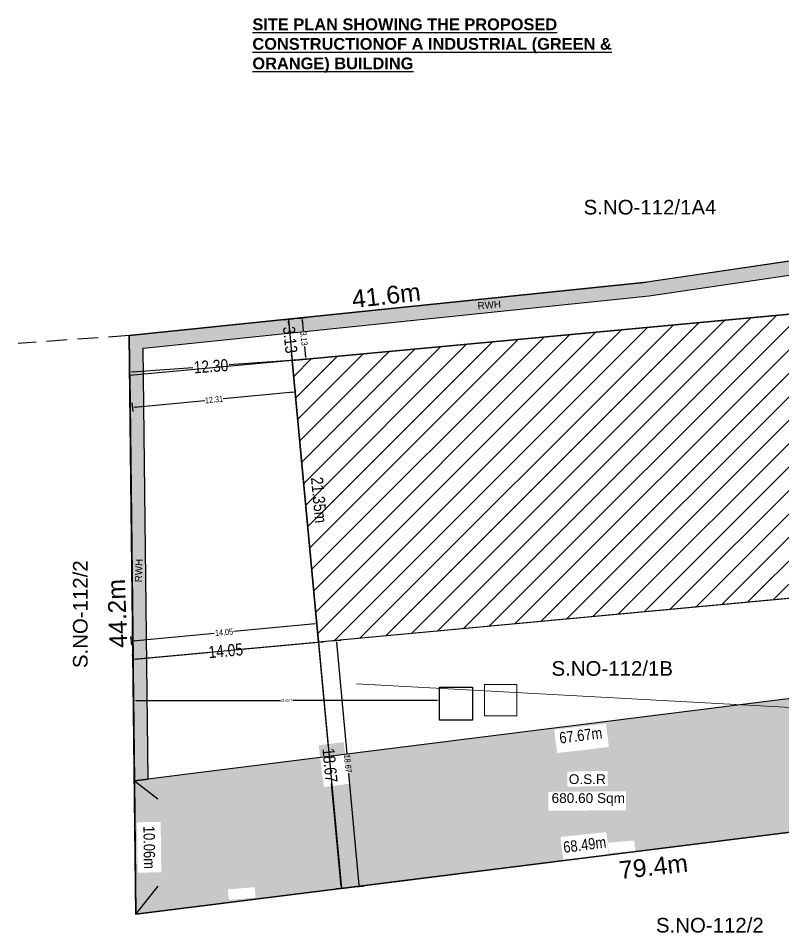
# Model space of a CAD drawing. Header units: metres. Extents: x 3177 to 3482, y -851 to -750.
# Drawn here: x 3256.9 to 3314.6, y -818.9 to -749.9 of the extents above; entities that cross this region are included whole.
import ezdxf

# ---------------------------------------------------------------- set-up
doc = ezdxf.new("R2010")
doc.units = ezdxf.units.M
doc.header["$LTSCALE"] = 1.25
doc.header["$MEASUREMENT"] = 0
for name, pattern in [('AUDIT_I_220520063047-5', [0]), ('CENTER', [2, 1.25, -0.25, 0.25, -0.25]), ('HIDDEN', [0.375, 0.25, -0.125])]:
    doc.linetypes.add(name, pattern=pattern)
doc.layers.get('Defpoints').update_dxf_attribs({"linetype": 'AUDIT_I_220520063047-5'})
for name, color, linetype, lineweight in [('AS_AT_SITE', 7, 'Continuous', 25), ('NOTIFIED_ROAD', 1, 'Continuous', 13), ('WASTE_DISPOSAL', 7, 'Continuous', 0)]:
    doc.layers.add(name, color=color, linetype=linetype, lineweight=lineweight)
for name, color, linetype in [('BLK_1_LVL_0_BLDG_FOOT_PRINT', 1, 'Continuous'), ('BLK_1_LVL_0_FRONT_SETBACK', 2, 'Continuous'), ('BLK_1_LVL_0_REAR_SETBACK', 11, 'Continuous'), ('BLK_1_LVL_0_SIDE_SETBACK1', 171, 'Continuous'), ('DISTANCE_BLK', 238, 'Continuous'), ('FMB_OR_PLR', 70, 'CENTER'), ('GUARD_ROOM', 2, 'Continuous'), ('OSR_PLAN', 7, 'Continuous'), ('PLOT_AREA_M2', 1, 'Continuous'), ('PLOT_BOUNDARY', 70, 'Continuous'), ('RWH', 130, 'Continuous'), ('SEPTIC_TANK', 146, 'Continuous'), ('SUPER_IMPOSED', 5, 'CENTER')]:
    doc.layers.add(name, color=color, linetype=linetype)
doc.styles.add('CODE', font='arial.ttf', dxfattribs={"height": 9})
doc.styles.add('ROOM TEXT 10.5', font='swissc.ttf')
doc.styles.add('style4', font='arialbd.ttf')
doc.dimstyles.new('BUILDING INER', dxfattribs={"dimtxt": 1.2, "dimasz": 0.3, "dimexe": 0.18, "dimexo": 0.0625, "dimgap": 0.09, "dimtad": 0, "dimzin": 0, "dimdsep": 46, "dimtxsty": 'ROOM TEXT 10.5', "dimblk": 'A1', "dimcen": 0.09, "dimse1": 1, "dimse2": 1, "dimsd1": 1, "dimsd2": 1, "dimazin": 0, "dimtfac": 1, "dimtofl": 0, "dimtmove": 0, "dimatfit": 3, "dimfxl": 0, "dimtolj": 1, "dimtzin": 0, "dimarcsym": 0})
doc.dimstyles.new('BUILDING SETBACK', dxfattribs={"dimtxt": 0.91, "dimasz": 0.15, "dimexe": 0.18, "dimexo": 0.0625, "dimgap": 0.09, "dimtad": 0, "dimzin": 0, "dimdsep": 46, "dimtxsty": 'ROOM TEXT 10.5', "dimblk": 'A1', "dimcen": 0.09, "dimse1": 1, "dimse2": 1, "dimazin": 0, "dimtfac": 1, "dimtofl": 0, "dimtmove": 0, "dimatfit": 3, "dimfxl": 0, "dimtolj": 1, "dimtzin": 0, "dimarcsym": 0})
doc.dimstyles.new('plan outer', dxfattribs={"dimtxt": 0.46, "dimasz": 0.13, "dimexe": 0.18, "dimexo": 0.0625, "dimgap": 0.09, "dimtad": 0, "dimzin": 0, "dimdsep": 46, "dimtxsty": 'ROOM TEXT 10.5', "dimblk": 'A1', "dimcen": 0.09, "dimse1": 1, "dimse2": 1, "dimazin": 0, "dimtfac": 1, "dimtofl": 0, "dimtmove": 0, "dimatfit": 3, "dimfxl": 0, "dimtolj": 1, "dimtzin": 0, "dimarcsym": 0})
doc.dimstyles.get("Standard").update_dxf_attribs({"dimtxt": 0.18, "dimasz": 0.18, "dimexe": 0.18, "dimexo": 0.0625, "dimgap": 0.09, "dimtad": 0, "dimtih": 1, "dimtoh": 1, "dimdec": 4, "dimzin": 0, "dimdsep": 46, "dimtxsty": 'Standard', "dimcen": 0.09, "dimadec": 0, "dimazin": 0, "dimtfac": 1, "dimtdec": 4, "dimtofl": 0, "dimtmove": 0, "dimatfit": 3, "dimfxl": 0, "dimtolj": 1, "dimtzin": 0, "dimarcsym": 0})

# ---------------------------------------------------------------- blocks, each defined once
blk = doc.blocks.new('A1')
at = {"color": 8, "lineweight": -2}
blk.add_line((0, 2.52), (0, -2.52), dxfattribs=at)
blk.add_solid([(-2.27, 0.38), (-2.27, -0.38), (0, 0)], dxfattribs=at)
blk = doc.blocks.new('*D10')
at = {"color": 0, "linetype": 'ByBlock', "lineweight": -2, "ltscale": 25}
for p, q in [((3277.308, -772.738), (3277.341, -773.057)), ((3277.599, -775.549), (3277.566, -775.229))]:
    blk.add_line(p, q, dxfattribs=at)
at = {"layer": 'Defpoints', "color": 0, "linetype": 'ByBlock', "lineweight": -2, "ltscale": 25}
for p in [(3277.293, -772.589), (3277.293, -772.589), (3277.615, -775.698)]:
    blk.add_point(p, dxfattribs=at)
at = {"color": 0, "linetype": 'ByBlock', "lineweight": -2, "ltscale": 25, "xscale": 0.15, "yscale": 0.15, "zscale": 0.15}
for p, rotation in [((3277.293, -772.589), 95.90721284123295), ((3277.615, -775.698), 275.9072128412329)]:
    blk.add_blockref('A1', p, dxfattribs=dict(at, rotation=rotation))
at = {"color": 0, "linetype": 'ByBlock', "lineweight": -2, "ltscale": 25, "insert": (3277.454, -774.143), "char_height": 0.91, "attachment_point": 5, "rotation": 275.90721, "style": 'ROOM TEXT 10.5'}
blk.add_mtext('\\A1;3.13', dxfattribs=at)
blk = doc.blocks.new('*D13')
at = {"color": 0, "linetype": 'ByBlock', "lineweight": -2, "ltscale": 25}
for p, q in [((3265.5, -776.563), (3270.112, -776.234)), ((3277.465, -775.709), (3272.852, -776.038))]:
    blk.add_line(p, q, dxfattribs=at)
at = {"layer": 'Defpoints', "color": 0, "linetype": 'ByBlock', "lineweight": -2, "ltscale": 25}
for p in [(3277.615, -775.698), (3265.35, -776.574), (3265.35, -776.574)]:
    blk.add_point(p, dxfattribs=at)
at = {"color": 0, "linetype": 'ByBlock', "lineweight": -2, "ltscale": 25, "xscale": 0.15, "yscale": 0.15, "zscale": 0.15}
for p, rotation in [((3277.615, -775.698), 4.086650481381868), ((3265.35, -776.574), 184.0866504813819)]:
    blk.add_blockref('A1', p, dxfattribs=dict(at, rotation=rotation))
at = {"color": 0, "linetype": 'ByBlock', "lineweight": -2, "ltscale": 25, "insert": (3271.482, -776.136), "char_height": 0.91, "attachment_point": 5, "rotation": 4.08665, "style": 'ROOM TEXT 10.5'}
blk.add_mtext('\\A1;12.30', dxfattribs=at)
blk = doc.blocks.new('*D17')
at = {"layer": 'Defpoints', "color": 0, "linetype": 'ByBlock', "lineweight": -2, "ltscale": 25}
for p in [(3368.672, -767.236), (3368.794, -768.551), (3277.615, -775.698)]:
    blk.add_point(p, dxfattribs=at)
at = {"color": 0, "linetype": 'ByBlock', "lineweight": -2, "ltscale": 25, "insert": (3323.266, -772.782), "char_height": 0.91, "attachment_point": 5, "rotation": 5.30901, "style": 'ROOM TEXT 10.5'}
blk.add_mtext('\\A1;91.45m', dxfattribs=at)
blk = doc.blocks.new('*D19')
at = {"layer": 'Defpoints', "color": 0, "linetype": 'ByBlock', "lineweight": -2, "ltscale": 25}
for p in [(3370.648, -788.495), (3279.484, -795.83), (3279.589, -796.956)]:
    blk.add_point(p, dxfattribs=at)
at = {"color": 0, "linetype": 'ByBlock', "lineweight": -2, "ltscale": 25, "insert": (3325.014, -791.599), "char_height": 0.91, "attachment_point": 5, "rotation": 5.30901, "style": 'ROOM TEXT 10.5'}
blk.add_mtext('\\A1;91.45m', dxfattribs=at)
blk = doc.blocks.new('*D20')
at = {"layer": 'Defpoints', "color": 0, "linetype": 'ByBlock', "lineweight": -2, "ltscale": 25}
for p in [(3278.638, -775.603), (3277.615, -775.698), (3279.589, -796.956)]:
    blk.add_point(p, dxfattribs=at)
at = {"color": 0, "linetype": 'ByBlock', "lineweight": -2, "ltscale": 25, "insert": (3279.626, -786.232), "char_height": 0.91, "attachment_point": 5, "rotation": 275.30635, "style": 'ROOM TEXT 10.5'}
blk.add_mtext('\\A1;21.35m', dxfattribs=at)
blk = doc.blocks.new('*D31')
at = {"color": 0, "linetype": 'ByBlock', "lineweight": -2, "ltscale": 25}
for p, q in [((3279.44, -796.97), (3273.957, -797.479)), ((3265.748, -798.242), (3271.231, -797.733))]:
    blk.add_line(p, q, dxfattribs=at)
at = {"layer": 'Defpoints', "color": 0, "linetype": 'ByBlock', "lineweight": -2, "ltscale": 25}
for p in [(3279.589, -796.956), (3279.589, -796.956), (3265.599, -798.256)]:
    blk.add_point(p, dxfattribs=at)
at = {"color": 0, "linetype": 'ByBlock', "lineweight": -2, "ltscale": 25, "xscale": 0.15, "yscale": 0.15, "zscale": 0.15}
for p, rotation in [((3279.589, -796.956), 5.306347405308779), ((3265.599, -798.256), 185.3063474053088)]:
    blk.add_blockref('A1', p, dxfattribs=dict(at, rotation=rotation))
at = {"color": 0, "linetype": 'ByBlock', "lineweight": -2, "ltscale": 25, "insert": (3272.594, -797.606), "char_height": 0.91, "attachment_point": 5, "rotation": 5.30635, "style": 'ROOM TEXT 10.5'}
blk.add_mtext('\\A1;14.05', dxfattribs=at)
blk = doc.blocks.new('*D33')
at = {"layer": 'Defpoints', "color": 0, "linetype": 'ByBlock', "lineweight": -2, "ltscale": 25}
for p in [(3332.845, -798.992), (3265.704, -807.426), (3265.802, -808.212)]:
    blk.add_point(p, dxfattribs=at)
at = {"color": 0, "linetype": 'ByBlock', "lineweight": -2, "ltscale": 25, "insert": (3299.373, -803.995), "char_height": 0.85, "attachment_point": 5, "rotation": 7.1603, "style": 'ROOM TEXT 10.5'}
blk.add_mtext('\\A1;67.67m', dxfattribs=at)
blk = doc.blocks.new('*D34')
at = {"layer": 'Defpoints', "color": 0, "linetype": 'ByBlock', "lineweight": -2, "ltscale": 25}
for p in [(3265.704, -807.426), (3265.819, -817.491), (3266.88, -817.479)]:
    blk.add_point(p, dxfattribs=at)
at = {"color": 0, "linetype": 'ByBlock', "lineweight": -2, "ltscale": 25, "insert": (3266.822, -812.446), "char_height": 0.85, "attachment_point": 5, "rotation": 270.65611, "style": 'ROOM TEXT 10.5'}
blk.add_mtext('\\A1;10.06m', dxfattribs=at)
blk = doc.blocks.new('*D35')
at = {"layer": 'Defpoints', "color": 0, "linetype": 'ByBlock', "lineweight": -2, "ltscale": 25}
for p in [(3333.647, -807.969), (3333.771, -808.949), (3265.819, -817.491)]:
    blk.add_point(p, dxfattribs=at)
at = {"color": 0, "linetype": 'ByBlock', "lineweight": -2, "ltscale": 25, "insert": (3299.671, -812.24), "char_height": 0.85, "attachment_point": 5, "rotation": 7.16474, "style": 'ROOM TEXT 10.5'}
blk.add_mtext('\\A1;68.49m', dxfattribs=at)
blk = doc.blocks.new('*D39')
at = {"color": 0, "linetype": 'ByBlock', "lineweight": -2, "ltscale": 25}
for p, q in [((3279.603, -797.106), (3280.326, -804.881)), ((3281.302, -815.393), (3280.58, -807.618))]:
    blk.add_line(p, q, dxfattribs=at)
at = {"layer": 'Defpoints', "color": 0, "linetype": 'ByBlock', "lineweight": -2, "ltscale": 25}
for p in [(3279.589, -796.956), (3281.316, -815.543), (3281.316, -815.543)]:
    blk.add_point(p, dxfattribs=at)
at = {"color": 0, "linetype": 'ByBlock', "lineweight": -2, "ltscale": 25, "xscale": 0.15, "yscale": 0.15, "zscale": 0.15}
for p, rotation in [((3279.589, -796.956), 95.30938819371963), ((3281.316, -815.543), 275.3093881937197)]:
    blk.add_blockref('A1', p, dxfattribs=dict(at, rotation=rotation))
at = {"color": 0, "linetype": 'ByBlock', "lineweight": -2, "ltscale": 25, "insert": (3280.453, -806.249), "char_height": 0.91, "attachment_point": 5, "rotation": 275.30939, "style": 'ROOM TEXT 10.5'}
blk.add_mtext('\\A1;18.67', dxfattribs=at)
blk = doc.blocks.new('*D47')
at = {"layer": 'Defpoints', "color": 0, "lineweight": -2}
for p in [(3288.715, -801.358), (3265.647, -802.48), (3288.715, -802.48)]:
    blk.add_point(p, dxfattribs=at)
at = {"layer": 'SEPTIC_TANK', "color": 0, "lineweight": -2}
for p, q in [((3265.647, -802.418), (3265.647, -801.178)), ((3265.827, -801.358), (3276.714, -801.358)), ((3288.535, -801.358), (3277.647, -801.358)), ((3288.715, -802.418), (3288.715, -801.178))]:
    blk.add_line(p, q, dxfattribs=at)
for points in [[(3265.827, -801.328), (3265.827, -801.388), (3265.647, -801.358)], [(3288.535, -801.328), (3288.535, -801.388), (3288.715, -801.358)]]:
    blk.add_solid(points, dxfattribs=at)
at = {"layer": 'SEPTIC_TANK', "color": 0, "insert": (3277.181, -801.358), "char_height": 0.18, "attachment_point": 5}
blk.add_mtext('\\A1;23.0677', dxfattribs=at)
blk = doc.blocks.new('*D58')
at = {"layer": 'BLK_1_LVL_0_REAR_SETBACK', "color": 0, "lineweight": -2, "ltscale": 400}
for p, q in [((3278.363, -772.619), (3278.44, -773.453)), ((3278.628, -775.473), (3278.55, -774.64))]:
    blk.add_line(p, q, dxfattribs=at)
at = {"layer": 'Defpoints', "color": 0, "lineweight": -2, "ltscale": 400}
for p in [(3277.325, -772.585), (3278.64, -775.603), (3277.615, -775.698)]:
    blk.add_point(p, dxfattribs=at)
at = {"layer": 'BLK_1_LVL_0_REAR_SETBACK', "color": 0, "lineweight": -2, "ltscale": 400, "xscale": 0.13, "yscale": 0.13, "zscale": 0.13}
for p, rotation in [((3278.35, -772.49), 95.3063474053076), ((3278.64, -775.603), 275.3063474053075)]:
    blk.add_blockref('A1', p, dxfattribs=dict(at, rotation=rotation))
at = {"layer": 'BLK_1_LVL_0_REAR_SETBACK', "color": 0, "ltscale": 400, "insert": (3278.495, -774.046), "char_height": 0.46, "attachment_point": 5, "rotation": 275.30635, "style": 'ROOM TEXT 10.5'}
blk.add_mtext('\\A1;3.13', dxfattribs=at)
blk = doc.blocks.new('*D59')
at = {"layer": 'BLK_1_LVL_0_SIDE_SETBACK1', "color": 0, "lineweight": -2, "ltscale": 400}
for p, q in [((3277.707, -778.099), (3272.4, -778.592)), ((3265.705, -779.214), (3271.012, -778.721))]:
    blk.add_line(p, q, dxfattribs=at)
at = {"layer": 'Defpoints', "color": 0, "lineweight": -2, "ltscale": 400}
for p in [(3277.615, -775.698), (3265.353, -776.837), (3265.575, -779.226)]:
    blk.add_point(p, dxfattribs=at)
at = {"layer": 'BLK_1_LVL_0_SIDE_SETBACK1', "color": 0, "lineweight": -2, "ltscale": 400, "xscale": 0.13, "yscale": 0.13, "zscale": 0.13}
for p, rotation in [((3277.837, -778.087), 5.309005969795784), ((3265.575, -779.226), 185.3090059697958)]:
    blk.add_blockref('A1', p, dxfattribs=dict(at, rotation=rotation))
at = {"layer": 'BLK_1_LVL_0_SIDE_SETBACK1', "color": 0, "ltscale": 400, "insert": (3271.706, -778.656), "char_height": 0.46, "attachment_point": 5, "rotation": 5.30901, "style": 'ROOM TEXT 10.5'}
blk.add_mtext('\\A1;12.31', dxfattribs=at)
blk = doc.blocks.new('*D60')
at = {"layer": 'BLK_1_LVL_0_SIDE_SETBACK1', "color": 0, "lineweight": -2, "ltscale": 400}
for p, q in [((3279.33, -795.575), (3273.198, -796.145)), ((3265.599, -796.851), (3271.731, -796.281))]:
    blk.add_line(p, q, dxfattribs=at)
at = {"layer": 'Defpoints', "color": 0, "lineweight": -2, "ltscale": 400}
for p in [(3279.46, -795.563), (3279.589, -796.952), (3265.598, -798.252)]:
    blk.add_point(p, dxfattribs=at)
at = {"layer": 'BLK_1_LVL_0_SIDE_SETBACK1', "color": 0, "lineweight": -2, "ltscale": 400, "xscale": 0.13, "yscale": 0.13, "zscale": 0.13}
for p, rotation in [((3279.46, -795.563), 5.309005969795775), ((3265.469, -796.863), 185.3090059697958)]:
    blk.add_blockref('A1', p, dxfattribs=dict(at, rotation=rotation))
at = {"layer": 'BLK_1_LVL_0_SIDE_SETBACK1', "color": 0, "ltscale": 400, "insert": (3272.464, -796.213), "char_height": 0.46, "attachment_point": 5, "rotation": 5.30901, "style": 'ROOM TEXT 10.5'}
blk.add_mtext('\\A1;14.05', dxfattribs=at)
blk = doc.blocks.new('*D61')
at = {"layer": 'BLK_1_LVL_0_FRONT_SETBACK', "color": 0, "lineweight": -2, "ltscale": 400}
for p, q in [((3280.951, -796.96), (3281.734, -805.388)), ((3282.653, -815.288), (3281.871, -806.86))]:
    blk.add_line(p, q, dxfattribs=at)
at = {"layer": 'Defpoints', "color": 0, "lineweight": -2, "ltscale": 400}
for p in [(3279.589, -796.956), (3281.315, -815.543), (3282.665, -815.417)]:
    blk.add_point(p, dxfattribs=at)
at = {"layer": 'BLK_1_LVL_0_FRONT_SETBACK', "color": 0, "lineweight": -2, "ltscale": 400, "xscale": 0.13, "yscale": 0.13, "zscale": 0.13}
for p, rotation in [((3280.939, -796.831), 95.30634740531163), ((3282.665, -815.417), 275.3063474053116)]:
    blk.add_blockref('A1', p, dxfattribs=dict(at, rotation=rotation))
at = {"layer": 'BLK_1_LVL_0_FRONT_SETBACK', "color": 0, "ltscale": 400, "insert": (3281.802, -806.124), "char_height": 0.46, "attachment_point": 5, "rotation": 275.30635, "style": 'ROOM TEXT 10.5'}
blk.add_mtext('\\A1;18.67', dxfattribs=at)

msp = doc.modelspace()

# ---------------------------------------------------------------- hatches: boundary and pattern name
at = {"linetype": 'ByBlock', "lineweight": -2, "ltscale": 25}
h = msp.add_hatch(dxfattribs=at)
h.set_pattern_fill('GRAVEL', color=8, scale=3)
h.set_pattern_definition([(228.0127875, (-9529.31168, -4852.74579), (-24, -27), [0.403608, -39.95726414]), (184.9697407, (-9529.58168, -4853.04579), (36, 3), [0.692604, -68.5677743]), (132.510447, (-9530.27168, -4853.10579), (30, -33), [0.488364, -48.3480978]), (267.273689, (-9531.44168, -4853.85579), (3, 60), [0.630714, -62.4406741]), (292.8336542, (-9531.47168, -4854.48579), (-15, 36), [0.618465, -61.2281194]), (357.273689, (-9531.23168, -4855.05579), (-60, 3), [0.630714, -62.4406741]), (37.6942405, (-9530.60168, -4855.08579), (-39, -30), [0.834087, -82.57454565]), (72.2553284, (-9529.94168, -4854.57579), (21, 66), [0.787464, -77.9589645]), (121.4295656, (-9529.70168, -4853.82579), (-24, 39), [0.63285, -62.6522193]), (175.2363583, (-9530.03168, -4853.2858), (33, -3), [0.722496, -35.40228774]), (222.3974378, (-9530.75168, -4853.22579), (-36, -33), [0.934344, -92.500125]), (138.8140748, (-9528.47168, -4853.8858), (-21, 18), [0.318903, -31.57153444]), (171.4692344, (-9528.71168, -4853.67579), (39, -6), [0.606711, -60.06453425]), (225, (-9529.3117, -4853.5858), (-3e-16, -3), [0.424263, -3.8183777]), (203.1985905, (-9529.52168, -4853.2258), (15, 6), [0.228474, -22.6188453]), (291.8014095, (-9529.7317, -4853.3158), (-3, 9), [0.323109, -15.8323854]), (30.9637565, (-9529.6117, -4853.6158), (9, 6), [0.524787, -16.9680687]), (161.565051, (-9529.1617, -4853.3458), (6, -3), [0.379473, -9.10736]), (16.3895403, (-9531.47168, -4853.31579), (30, 9), [0.5316, -52.62853544]), (70.346176, (-9530.96168, -4853.16579), (-12, -33), [0.445983, -44.15222324]), (293.1985905, (-9529.16168, -4852.7458), (-6, 15), [0.456945, -22.3903743]), (343.6104597, (-9528.98168, -4853.16579), (-30, 9), [0.5316, -52.62853544]), (339.4439548, (-9531.47168, -4855.1758), (-15, 6), [0.51264, -25.11937124]), (294.7751406, (-9530.99168, -4855.35579), (-15, 33), [0.429534, -42.5239292]), (66.8014095, (-9529.13168, -4855.7458), (6, 15), [0.456945, -22.3903743]), (17.3540246, (-9528.95168, -4855.32579), (-39, -12), [0.502893, -49.78627084]), (69.4439548, (-9530.60168, -4855.7458), (-6, -15), [0.25632, -25.37569124]), (101.3099325, (-9529.3117, -4855.7458), (-3, 12), [0.15297, -15.14408854]), (165.9637565, (-9529.3417, -4855.5958), (9, -3), [0.618465, -11.7508519]), (186.009006, (-9529.94168, -4855.44579), (30, 3), [0.57315, -56.7417695]), (303.6900675, (-9529.6117, -4853.8858), (-3, 6), [0.432666, -10.3839878]), (353.1572266, (-9529.37168, -4854.24579), (51, -6), [0.755382, -74.7826879]), (60.945396, (-9528.62168, -4854.3358), (-12, -21), [0.308868, -30.5780224]), (90, (-9528.4717, -4854.0658), (-3, 3), [0.18, -2.82]), (120.2564372, (-9530.00168, -4855.35579), (12, -21), [0.416772, -41.26056]), (48.0127875, (-9530.21168, -4854.99579), (24, 27), [0.807216, -39.55365614]), (0, (-9529.6717, -4854.3958), (3, 3), [0.78, -2.22]), (325.3048465, (-9528.89168, -4854.39579), (30, -21), [0.474342, -46.9598229]), (254.054604, (-9528.50168, -4854.6658), (-3, -12), [0.436806, -21.4035237]), (207.6459754, (-9528.62168, -4855.08579), (-57, -30), [0.711195, -70.40842255]), (175.4260787, (-9529.25168, -4855.41579), (-39, 3), [0.752397, -74.4872202])])
h.paths.add_polyline_path([(3267.34235, -773.85745), (3267.6064, -776.40955), (3269.50197, -776.21343), (3269.23791, -773.66132)], flags=24)
h.paths.add_polyline_path([(3265.70035, -777.5289), (3268.26591, -777.49952), (3268.24409, -775.59396), (3265.67853, -775.62334)], flags=24)
h.paths.add_polyline_path([(3265.70352, -807.42649), (3266.70215, -807.30096), (3266.32914, -774.72832), (3304.49642, -770.77926), (3348.24054, -764.32839), (3348.16868, -763.32817), (3304.37196, -769.7868), (3265.31875, -773.82752)])
h = msp.add_hatch(dxfattribs=at)
h.set_pattern_fill('ANSI31', color=8, scale=10)
h.set_pattern_definition([(45, (-9522.4406, -4854.9066), (-0.88388348, 0.88388348), [])])
h.paths.add_polyline_path([(3358.26047, -768.20377), (3277.61456, -775.69785), (3279.58902, -796.95635), (3362.17276, -789.2822)])
h.paths.add_polyline_path([(3368.67225, -767.23625), (3358.26047, -768.20377), (3362.17276, -789.2822), (3370.64771, -788.49466)])
h.paths.add_polyline_path([(3318.97798, -784.00279), (3328.46201, -784.00279), (3328.46201, -781.94666), (3318.97798, -781.94666)], flags=24)
h.paths.add_polyline_path([(3320.09029, -781.86539), (3327.62184, -781.86539), (3327.62184, -780.22201), (3320.09029, -780.22201)], flags=24)
h.paths.add_polyline_path([(3367.06463, -775.41808), (3367.56139, -780.76388), (3370.0636, -780.53136), (3369.56683, -775.18556)], flags=24)
h = msp.add_hatch(dxfattribs=at)
h.set_pattern_fill('GRASS', color=8)
h.set_pattern_definition([(90, (-9524.5552, -4572.9137), (-0.70710678, 0.70710678), [0.1875, -1.22671356]), (45, (-9524.5552, -4572.9137), (-0.70710678, 0.70710678), [0.1875, -0.8125]), (135, (-9524.5552, -4572.9137), (-0.70710678, -0.70710678), [0.1875, -0.8125])])
h.paths.add_polyline_path([(3332.84533, -798.99177), (3265.70352, -807.42649), (3265.81878, -817.4907), (3333.7706, -808.94887)])
h.paths.add_polyline_path([(3279.60089, -804.73781), (3279.99607, -807.88153), (3281.88687, -807.64385), (3281.49169, -804.50013)], flags=17)
h.paths.add_polyline_path([(3331.5737, -802.21835), (3332.04801, -805.99158), (3333.20896, -805.84224), (3332.73465, -802.06901)], flags=16)
h.paths.add_polyline_path([(3297.5899, -805.32243), (3301.4967, -804.8731), (3301.27469, -803.10696), (3297.36789, -803.55629)], flags=16)
h.paths.add_polyline_path([(3265.90486, -810.54515), (3265.9484, -814.34782), (3267.72832, -814.32744), (3267.68477, -810.52477)], flags=16)
h.paths.add_polyline_path([(3298.06725, -813.42521), (3301.52802, -813.06132), (3301.30601, -811.29519), (3297.84524, -811.65908)], flags=16)
h.paths.add_polyline_path([(3298.35775, -807.86893), (3301.40978, -807.80759), (3301.40978, -806.66635), (3298.35775, -806.72769)], flags=16)
h.paths.add_polyline_path([(3296.93101, -809.68116), (3302.77891, -809.63968), (3302.77891, -808.21181), (3296.93101, -808.25329)], flags=16)
h.paths.add_polyline_path([(3272.82154, -816.40108), (3274.84574, -816.2369), (3274.78155, -815.44543), (3272.75735, -815.60961)], flags=16)
h.paths.add_polyline_path([(3301.45313, -812.88372), (3303.47733, -812.71954), (3303.41314, -811.92808), (3301.38893, -812.09225)], flags=16)

# ---------------------------------------------------------------- linework, layer by layer
at = {"color": 0, "linetype": 'ByBlock', "lineweight": -2, "ltscale": 25}
for p, q in [((3348.16868, -763.32817), (3304.37196, -769.7868)), ((3368.67225, -767.23625), (3277.61456, -775.69785)), ((3265.31875, -773.82752), (3304.37196, -769.7868)), ((3265.81878, -817.4907), (3265.31875, -773.82752)), ((3277.61456, -775.69785), (3279.58902, -796.95635)), ((3370.64771, -788.49466), (3279.58902, -796.95635)), ((3265.70352, -807.42649), (3267.46351, -808.79036)), ((3345.05511, -807.53036), (3265.81878, -817.4907)), ((3265.81878, -817.4907), (3267.49576, -815.36982))]:
    msp.add_line(p, q, dxfattribs=at)
at = {"color": 0, "linetype": 'HIDDEN', "lineweight": -2, "ltscale": 5}
msp.add_line((3265.31875, -773.82752), (3256.9435, -774.40837), dxfattribs=at)
at = {"color": 0, "linetype": 'ByBlock', "lineweight": -2}
msp.add_lwpolyline([(3266.37562, -774.76976), (3304.50214, -770.82492), (3347.32416, -764.51003), (3347.69402, -766.50274), (3348.67965, -766.08115), (3348.16868, -763.32817), (3304.37196, -769.7868), (3265.31875, -773.82752), (3265.70352, -807.42649), (3266.7481, -807.29518)], close=True, dxfattribs=at)
at = {"color": 7, "linetype": 'ByBlock', "lineweight": -2, "ltscale": 25}
msp.add_lwpolyline([(3332.84533, -798.99177), (3265.70352, -807.42649), (3265.81878, -817.4907), (3333.7706, -808.94887)], close=True, dxfattribs=at)
at = {"layer": 'AS_AT_SITE', "ltscale": 400}
msp.add_lwpolyline([(3265.81878, -817.4907), (3345.05511, -807.53036), (3378.36924, -800.76446), (3378.36924, -800.76446), (3397.64426, -801.81981), (3397.64426, -801.81981), (3397.64426, -801.81981), (3397.64426, -801.81981), (3397.49632, -759.49371), (3379.35221, -759.16021), (3348.67965, -766.08115), (3348.16868, -763.32817), (3304.37196, -769.7868), (3265.31875, -773.82752)], close=True, dxfattribs=at)
at = {"layer": 'BLK_1_LVL_0_BLDG_FOOT_PRINT', "color": 1, "ltscale": 400}
msp.add_lwpolyline([(3368.67126, -767.23634), (3370.64671, -788.49475), (3279.58902, -796.95635), (3277.61357, -775.69794)], close=True, dxfattribs=at)
at = {"layer": 'BLK_1_LVL_0_FRONT_SETBACK', "color": 2, "ltscale": 400}
msp.add_lwpolyline([(3371.90979, -802.07634), (3370.64771, -788.49466), (3340.12374, -791.33112), (3279.58902, -796.95635), (3281.31531, -815.54272), (3345.05511, -807.53036)], close=True, dxfattribs=at)
at = {"layer": 'BLK_1_LVL_0_REAR_SETBACK', "color": 11, "ltscale": 400}
msp.add_lwpolyline([(3368.1575, -761.68618), (3348.67965, -766.08115), (3348.16868, -763.32817), (3304.37196, -769.7868), (3277.32546, -772.58522), (3277.61456, -775.69785), (3304.55579, -773.19432), (3368.67324, -767.23616)], close=True, dxfattribs=at)
at = {"layer": 'BLK_1_LVL_0_SIDE_SETBACK1', "ltscale": 400, "flags": 128}
msp.add_lwpolyline([(3277.61456, -775.69785), (3265.35322, -776.83724), (3265.59846, -798.25218), (3279.58863, -796.95213)], close=True, dxfattribs=at)
at = {"layer": 'DISTANCE_BLK', "color": 238, "linetype": 'ByBlock', "lineweight": -2, "ltscale": 25}
msp.add_lwpolyline([(3368.67126, -767.23634), (3370.64671, -788.49475), (3279.58902, -796.95635), (3277.61357, -775.69794)], close=True, dxfattribs=at)
at = {"layer": 'FMB_OR_PLR', "ltscale": 400}
msp.add_lwpolyline([(3265.81878, -817.4907), (3345.05511, -807.53036), (3378.36924, -800.76446), (3378.36924, -800.76446), (3397.64426, -801.81981), (3397.64426, -801.81981), (3397.64426, -801.81981), (3397.64426, -801.81981), (3397.49632, -759.49371), (3379.35221, -759.16021), (3348.67965, -766.08115), (3348.16868, -763.32817), (3304.37196, -769.7868), (3265.31875, -773.82752)], close=True, dxfattribs=at)
at = {"layer": 'GUARD_ROOM', "ltscale": 400}
msp.add_lwpolyline([(3291.21461, -800.35202), (3291.21461, -802.85202), (3288.71461, -802.85202), (3288.71461, -800.35202)], close=True, dxfattribs=at)
at = {"layer": 'NOTIFIED_ROAD', "color": 1}
msp.add_line((3282.45437, -800.0948), (3482.15526, -811.02879), dxfattribs=at)
at = {"layer": 'OSR_PLAN', "color": 7, "linetype": 'ByBlock', "lineweight": -2, "ltscale": 25}
msp.add_lwpolyline([(3332.84533, -798.99177), (3265.70352, -807.42649), (3265.81878, -817.4907), (3333.7706, -808.94887)], close=True, dxfattribs=at)
at = {"layer": 'PLOT_AREA_M2'}
msp.add_lwpolyline([(3265.81878, -817.4907), (3345.05511, -807.53036), (3378.36924, -800.76446), (3378.36924, -800.76446), (3397.64426, -801.81981), (3397.64426, -801.81981), (3397.64426, -801.81981), (3397.64426, -801.81981), (3397.49632, -759.49371), (3379.35221, -759.16021), (3348.67965, -766.08115), (3348.16868, -763.32817), (3304.37196, -769.7868), (3265.31875, -773.82752)], close=True, dxfattribs=at)
at = {"layer": 'PLOT_BOUNDARY', "ltscale": 400}
msp.add_lwpolyline([(3265.81878, -817.4907), (3345.05511, -807.53036), (3378.36924, -800.76446), (3378.36924, -800.76446), (3397.64426, -801.81981), (3397.64426, -801.81981), (3397.64426, -801.81981), (3397.64426, -801.81981), (3397.49632, -759.49371), (3379.35221, -759.16021), (3348.67965, -766.08115), (3348.16868, -763.32817), (3304.37196, -769.7868), (3265.31875, -773.82752)], close=True, dxfattribs=at)
at = {"layer": 'RWH', "ltscale": 400}
msp.add_lwpolyline([(3266.37562, -774.76976), (3304.50214, -770.82492), (3347.32416, -764.51003), (3347.69402, -766.50274), (3348.67965, -766.08115), (3348.16868, -763.32817), (3304.37196, -769.7868), (3265.31875, -773.82752), (3265.70352, -807.42649), (3266.7481, -807.29518)], close=True, dxfattribs=at)
at = {"layer": 'SUPER_IMPOSED', "ltscale": 400}
msp.add_lwpolyline([(3265.81878, -817.4907), (3345.05511, -807.53036), (3378.36924, -800.76446), (3378.36924, -800.76446), (3397.64426, -801.81981), (3397.64426, -801.81981), (3397.64426, -801.81981), (3397.64426, -801.81981), (3397.49632, -759.49371), (3379.35221, -759.16021), (3348.67965, -766.08115), (3348.16868, -763.32817), (3304.37196, -769.7868), (3265.31875, -773.82752)], close=True, dxfattribs=at)
at = {"layer": 'WASTE_DISPOSAL', "color": 2}
msp.add_lwpolyline([(3294.5581, -800.16067), (3294.5581, -802.5128), (3292.11781, -802.5128), (3292.11781, -800.16067)], close=True, dxfattribs=at)

# ---------------------------------------------------------------- texts
at = {"color": 0, "linetype": 'ByBlock', "style": 'CODE'}
for s, height, p in [('S.NO-112/1A4', 1.1028716, (3299.59014, -764.68218)), ('S.NO-112/1B', 1.1028716, (3297.1696, -799.49105)), ('O.S.R', 0.735248, (3298.47358, -807.66291)), ('680.60 Sqm', 0.735248, (3297.17504, -809.09278)), ('S.NO-112/2', 1.102872, (3305.04692, -818.86654))]:
    msp.add_text(s, height=height, dxfattribs=at).set_placement(p)
for s, height, rotation, p in [('41.6m', 1.339989, 6.396222, (3282.18995, -771.74732)), ('RWH', 0.529378, 4.6369935, (3291.61141, -771.83842)), ('RWH', 0.529378, 88.5159219, (3266.27344, -792.44234)), ('S.NO-112/2', 1.102872, 90, (3262.17279, -798.91527)), ('44.2m', 1.339989, 92.1532435, (3265.17539, -797.36493)), ('79.4m', 1.339989, 6.396222, (3302.34742, -814.84183))]:
    msp.add_text(s, height=height, rotation=rotation, dxfattribs=at).set_placement(p)
at = {"color": 0, "linetype": 'ByBlock', "insert": (3274.60452, -749.89061), "char_height": 0.8844361, "attachment_point": 1, "style": 'style4'}
msp.add_mtext_dynamic_manual_height_columns('{\\LSITE PLAN SHOWING THE PROPOSED \\PCONSTRUCTIONOF A INDUSTRIAL (GREEN & \\H1.86531x; \\H0.5361x;\\PORANGE) BUILDING \\H1.57687x; }', width=47.3929006, gutter_width=1.21121, heights=[0], dxfattribs=at)

# ---------------------------------------------------------------- dimensions: what is measured, and where the dimension line sits
at = {"color": 0, "linetype": 'ByBlock', "lineweight": -2, "ltscale": 25}
for p1, p2, distance, override, picture, middle in [((3277.61456, -775.69785), (3368.67225, -767.23625), -1.32082, {"dimtxt": 0.91, "dimpost": 'm', "dimfxl": 0, "dimarcsym": 2}, '*D17', (3323.26562, -772.78221)), ((3279.58902, -796.95635), (3277.61456, -775.69785), -1.02824, {"dimtxt": 0.91, "dimpost": 'm', "dimfxl": 0, "dimarcsym": 2}, '*D20', (3279.62562, -786.23201)), ((3370.64771, -788.49466), (3279.58902, -796.95635), -1.13168, {"dimtxt": 0.91, "dimpost": 'm', "dimfxl": 0, "dimarcsym": 2}, '*D19', (3325.01365, -791.59869)), ((3332.84533, -798.99177), (3265.70352, -807.42649), 0.79161, {"dimtxt": 0.85, "dimpost": 'm', "dimfxl": 0, "dimarcsym": 2}, '*D33', (3299.37309, -803.99456)), ((3265.70352, -807.42649), (3265.81878, -817.4907), 1.06114, {"dimtxt": 0.85, "dimpost": 'm', "dimfxl": 0, "dimarcsym": 2}, '*D34', (3266.82222, -812.44644)), ((3265.81878, -817.4907), (3333.7706, -808.94887), 0.98773, {"dimtxt": 0.85, "dimpost": 'm', "dimfxl": 0, "dimarcsym": 2}, '*D35', (3299.67149, -812.23977))]:
    dim = msp.add_aligned_dim(p1=p1, p2=p2, distance=distance, dimstyle='BUILDING INER', override=override, dxfattribs=at)
    dim.commit()
    dim.dimension.update_dxf_attribs({"geometry": picture, "text_midpoint": middle})
for p1, p2, picture, middle in [((3277.61456, -775.69785), (3277.29285, -772.5886), '*D10', (3277.4537, -774.14322)), ((3277.61456, -775.69785), (3265.35021, -776.5741), '*D13', (3271.48238, -776.13597)), ((3265.5985, -798.25578), (3279.58902, -796.95635), '*D31', (3272.59376, -797.60607)), ((3279.58902, -796.95635), (3281.31629, -815.54259), '*D39', (3280.45266, -806.24947))]:
    dim = msp.add_aligned_dim(p1=p1, p2=p2, distance=0, dimstyle='BUILDING SETBACK', dxfattribs=at)
    dim.commit()
    dim.dimension.update_dxf_attribs({"geometry": picture, "text_midpoint": middle})
at = {"layer": 'BLK_1_LVL_0_FRONT_SETBACK', "color": 2, "ltscale": 400}
dim = msp.add_aligned_dim(p1=(3279.58902, -796.95635), p2=(3281.31531, -815.54272), distance=1.35583, dimstyle='plan outer', override={"dimfxl": 0.18, "dimfxlon": 1, "dimarcsym": 1}, dxfattribs=at)
dim.commit()
dim.dimension.update_dxf_attribs({"geometry": '*D61', "text_midpoint": (3281.80218, -806.12415)})
at = {"layer": 'BLK_1_LVL_0_REAR_SETBACK', "color": 11, "ltscale": 400}
dim = msp.add_aligned_dim(p1=(3277.32546, -772.58522), p2=(3277.61456, -775.69785), distance=1.02945, dimstyle='plan outer', override={"dimfxl": 0.18, "dimfxlon": 1, "dimarcsym": 1}, dxfattribs=at)
dim.commit()
dim.dimension.update_dxf_attribs({"geometry": '*D58', "text_midpoint": (3278.49504, -774.04633)})
at = {"layer": 'BLK_1_LVL_0_SIDE_SETBACK1', "ltscale": 400}
for p1, p2, distance, picture, middle in [((3277.61456, -775.69785), (3265.35322, -776.83724), 2.39903, '*D59', (3271.70586, -778.65628)), ((3265.59846, -798.25218), (3279.58863, -796.95213), 1.39511, '*D60', (3272.46446, -796.21303))]:
    dim = msp.add_aligned_dim(p1=p1, p2=p2, distance=distance, dimstyle='plan outer', override={"dimfxl": 0.18, "dimfxlon": 1, "dimarcsym": 1}, dxfattribs=at)
    dim.commit()
    dim.dimension.update_dxf_attribs({"geometry": picture, "text_midpoint": middle})
at = {"layer": 'SEPTIC_TANK', "color": 2}
dim = msp.add_aligned_dim(p1=(3265.64688, -802.48006), p2=(3288.71461, -802.48006), distance=1.12252, dimstyle='Standard', dxfattribs=at)
dim.commit()
dim.dimension.update_dxf_attribs({"geometry": '*D47', "text_midpoint": (3277.18074, -801.35754)})

doc.saveas('drawing.dxf')
